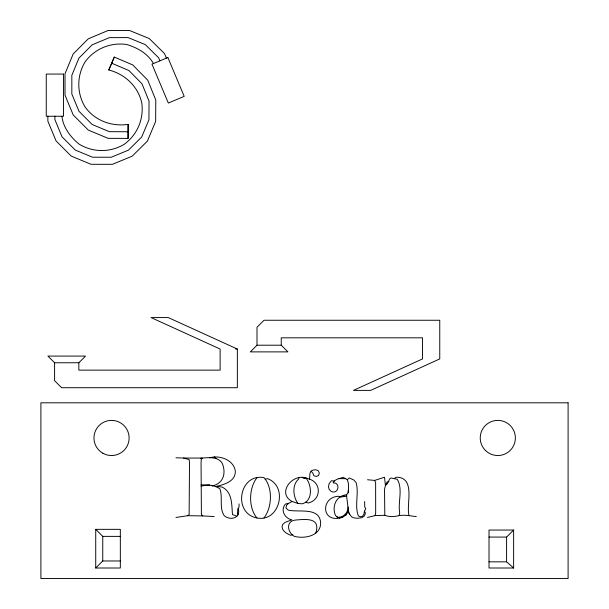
<?xml version="1.0" encoding="UTF-8"?>
<svg xmlns="http://www.w3.org/2000/svg" width="609" height="609" viewBox="0 0 609 609"><rect width="100%" height="100%" fill="white"/><g stroke="black" fill="none" stroke-linecap="round" stroke-linejoin="round"><path stroke-width="0.91" d="M166.402 58.114L164.476 53.569L149.243 38.534L129.428 30.45L108.021 30.541L88.275 38.801L73.179 53.965L65.011 73.742L65.018 95.149L73.194 114.926L88.305 130.082L108.052 138.334L128.073 138.41L128.126 124.381C111.645 126.817 94.951 120.666 85.1 106.994C76.696 93.101 76.688 75.79 85.085 61.897C94.669 48.789 110.64 42.105 126.702 44.503C137.459 47.708 147.82 53.584 153.46 63.549M128.073 138.41L128.126 124.381M315.706 533.332C320.73 517.985 307.492 518.952 295.89 520.017C285.583 520.687 287.189 532.327 294.254 536.301C304.439 539.132 320.996 535.966 320.638 522.629C319.459 506.772 298.905 512.641 288.263 510.136L285.918 507.975L286.595 505.226L288.628 503.369L292.076 501.489L297.923 503.46L302.133 503.833C313.133 501.017 311.899 485.015 305.885 477.928C292.442 473.399 276.516 493.062 292.076 501.489M348.264 492.833C348.272 488.471 349.292 483.668 347.214 479.648L343.217 477.319C339.67 478.651 334.813 478.91 333.085 482.868L335.643 483.127C339.746 485.297 338.109 492.255 333.367 492.087L331.205 491.433L329.157 489.408L328.479 486.918L329.043 483.904L331.342 480.729L334.257 481.003M239.04 503.925L239.04 507.023L238.028 508.865L237.464 512.611L238.012 514.712C235.356 519.644 227.667 519.127 224.104 515.534C218.981 507.548 223.039 497.279 219.887 488.799C214.391 485.038 207.562 484.711 201.061 484.893M348.432 490.184L347.937 493.123L346.46 494.79C336.13 495.612 331.699 506.361 335.43 515.343L336.83 516.79L339.807 518.046L342.555 517.346L346.011 515.001L348.477 511.157L346.46 494.79L346.757 495.817L344.823 496.434L340.545 497.051L338.863 496.289C321.324 496.502 320.707 521.928 339.807 518.046L336.83 516.79M348.158 507.114C348.082 512.207 344.077 517.011 338.855 517.269M364.624 501.557L364.715 506.909L365.773 508.606L364.502 511.134L363.87 514.232L362.621 516.135L360.581 516.767L358.374 515.968C354.339 505.531 359.181 493.359 356.12 482.602L353.722 479.953L349.315 477.981L347.214 479.648M367.417 517.452L375.114 515.595L375.677 512.869L375.631 482.671L374.642 480.41L367.509 479.755M399.146 515.595L399.71 512.869C397.73 502.151 403.188 489.073 397.228 479.298L391.069 477.974L389.669 478.887L387.431 483.698L385.421 485.54L384.53 489.347L384.812 515.313C389.372 517.087 394.472 516.759 399.146 515.595C405.023 514.59 410.527 516.044 416.267 516.539M238.012 514.712L238.781 511.712L238.028 508.865M61.882 116.25C63.222 127.624 70.492 137.055 79.162 144.181C93.04 152.608 110.358 152.646 124.266 144.272C137.398 134.718 144.097 118.747 141.73 102.693C137.954 86.265 124.944 74.123 108.805 69.989L114.294 57.079L132.716 64.904L147.728 80.16L155.782 99.99L155.653 121.397L147.37 141.128L132.176 156.193L112.383 164.331L90.977 164.285L71.215 156.079L56.074 140.945L47.86 121.183L47.845 116.25M108.805 69.989L114.294 57.079M299.186 477.7L298.494 479.199C291.878 485.03 293.043 496.769 297.923 503.46M263.986 517.939C272.109 507.533 273.015 487.794 264.017 477.639C239.071 473.026 232.478 513.357 256.96 517.962C279.546 522.621 288.735 486.149 267.321 478.59L265.181 479.367M257.021 477.654C248.769 488.015 248.198 507.739 256.96 517.962M311.1 471.115L313.011 473.429L313.81 475.698L316.208 476.451L318.53 475.629L319.306 473.147L318.271 470.696L315.835 469.752L313.056 470.095L311.1 471.115L309.943 473.239L309.555 479.146C322.07 483.249 320.844 500.59 307.933 503.011L305.825 502.174M78.843 362.758L85.519 356.082L47.913 356.082L54.589 362.758L78.843 362.758L78.843 370.135L220.131 370.135L220.131 349.048L151.047 317.578L168.267 317.578L237.35 349.048L237.35 387.712L61.616 387.712L54.589 380.678L54.589 362.758M256.998 345.204L250.314 351.88L287.928 351.88L281.244 345.204L256.998 345.204L256.998 327.277L264.024 320.25L439.759 320.25L439.759 358.914L370.675 390.384L353.448 390.384L422.539 358.914L422.539 337.82L281.244 337.82L281.244 345.204M95.727 568.007L102.754 560.98L102.754 536.377L95.727 529.343L120.331 529.343L120.331 568.007L95.727 568.007L95.727 529.343M513.623 568.007L506.597 561.825L506.597 537.077L513.623 530.051L489.019 530.051L489.019 568.007L513.623 568.007L513.623 530.051M175.978 517.452L187.816 515.694L189.133 514.613L189.506 462.863L189.133 459.567L183.56 458.044L175.978 457.785M394.457 478.331L396.261 477.228C414.95 477.091 407.078 501.869 408.563 512.854L408.845 515.298M212.115 485.99C222.361 483.812 225.939 475.111 223.054 465.443C220.275 456.004 208.331 457.511 200.696 458.265M388.892 481.346L386.966 482.206L385.421 485.54L384.53 477.228L374.642 480.41M292.777 534.565L290.714 535.319C286.946 533.796 282.31 531.337 282.02 526.762L282.789 524.341L285.119 522.347L291.886 519.812C284.677 518.586 280.148 509.87 285.415 504.024L288.628 503.369M209.884 457.785C219.72 454.809 233.955 460.001 235.325 471.244C235.614 481.498 224.028 484.711 216.005 486.424L221.821 486.972C232.509 491.76 231.618 504.777 232.486 514.536L236.962 516.272M201.061 485.99L209.785 484.893M338.924 478.636L345.303 478.659M375.114 515.595L384.812 515.313M235.538 349.048L237.35 349.048M102.754 536.377L120.331 536.377M489.019 537.077L506.597 537.077M102.754 560.98L120.331 560.98M489.019 561.825L506.597 561.825M183.56 458.044L202.47 458.067L201.297 459.239L201.061 462.863L201.396 514.75L202.805 515.93L214.231 516.539M128.035 131.757L109.376 131.681L92.149 124.487L78.972 111.264L71.839 94.007L71.832 75.341L78.957 58.083L92.126 44.853L109.354 37.651L128.019 37.575L145.315 44.624L158.599 57.741L159.916 60.839M187.816 515.694L202.805 515.93M309.555 479.146L305.885 477.928L304.256 478.598L302.133 477.456M111.752 63.229L128.918 70.522L142.011 83.829L149.038 101.132L148.931 119.798L141.699 137.01L128.446 150.157L111.181 157.251L92.507 157.213L75.265 150.058L62.057 136.858L54.894 119.615L54.879 116.121M343.575 495.68L344.823 496.434M214.383 456.864L216.317 458.592M345.288 514.308L346.011 515.001M349.627 514.597L348.477 511.157L347.442 511.027L351.576 516.874L354.065 517.932L357.59 518.282L361.891 517.696L364.456 515.93L365.438 513.159L364.502 511.134M342.25 516.531L342.555 517.346M167.863 57.497L151.984 64.173L168.328 103.05L184.207 96.374L167.863 57.497M63.481 74.07L46.261 74.07L46.261 116.25L63.481 116.25L63.481 74.07M568.098 402.815L40.902 402.815L40.902 578.55L568.098 578.55L568.098 402.815M102.754 453.18A17.57 17.57 0 0 0 129.116 437.962A17.57 17.57 0 0 0 102.754 422.745A17.57 17.57 0 0 0 102.754 453.18M485.381 450.386A17.57 17.57 0 0 0 514.78 442.507A17.57 17.57 0 0 0 493.26 420.986A17.57 17.57 0 0 0 485.381 450.386"/></g></svg>
